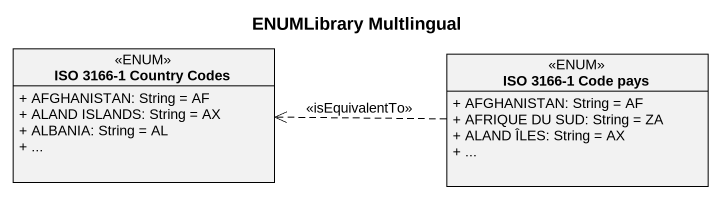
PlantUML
@startuml
title ENUMLibrary Multlingual
hide circle
hide empty members
skinparam classAttributeIconSize 0
class "ISO 3166-1 Country Codes" as ISO_3166_1_Country_Codes <<ENUM>> {
  + AFGHANISTAN: String = AF
  + ALAND ISLANDS: String = AX
  + ALBANIA: String = AL
  + ...
}
class "ISO 3166-1 Code pays" as ISO_3166_1_Code_pays <<ENUM>> {
  + AFGHANISTAN: String = AF
  + AFRIQUE DU SUD: String = ZA
  + ALAND ÎLES: String = AX
  + ...
}
ISO_3166_1_Code_pays .left.> ISO_3166_1_Country_Codes : <<isEquivalentTo>>
@enduml
